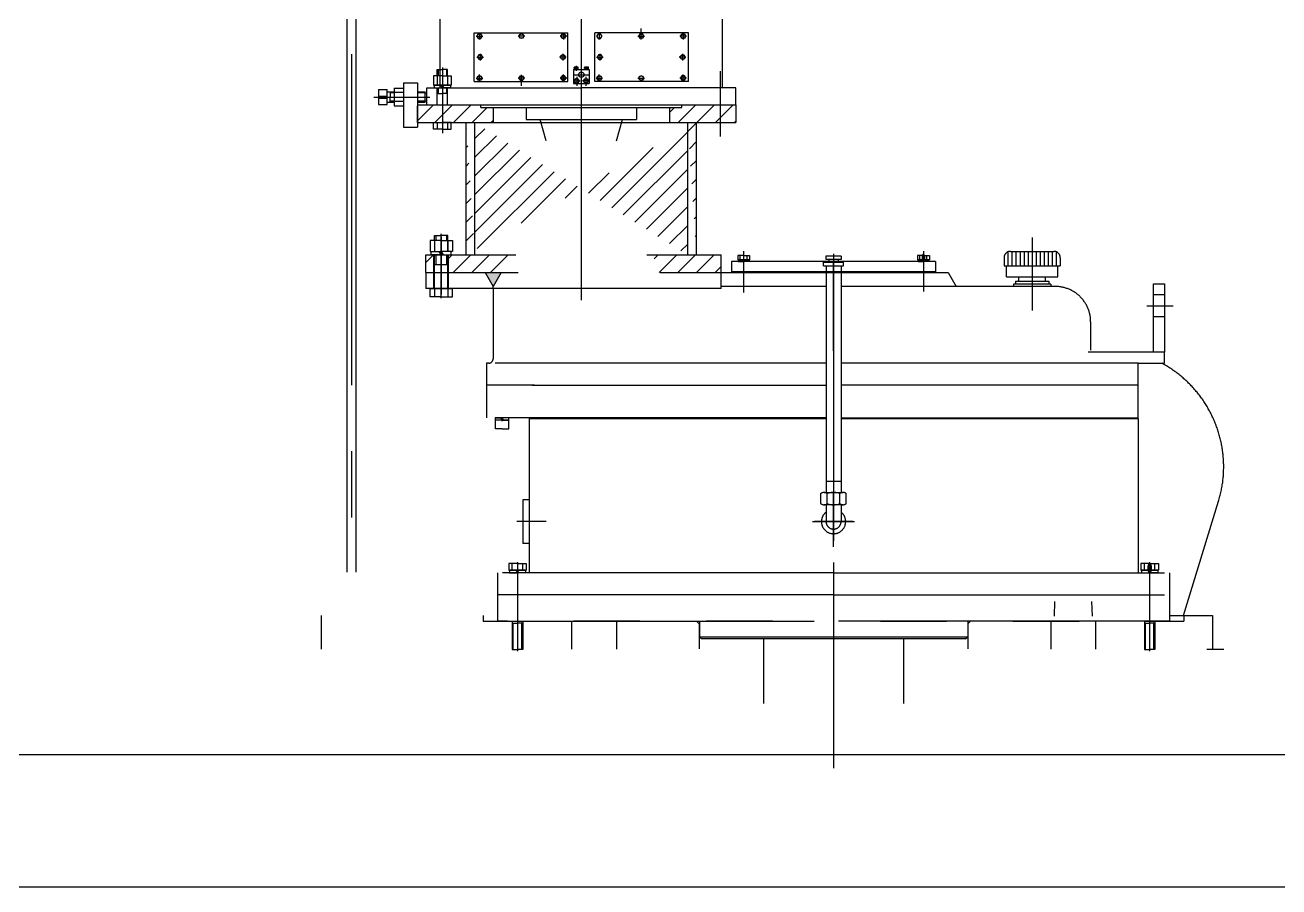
# Model space of a CAD drawing. Header units: millimetres. Extents: x 0 to 25200, y 0 to 17820.
# Drawn here: x 7315 to 10156, y 0 to 1954 of the extents above; entities that cross this region are included whole.
import ezdxf
from ezdxf.enums import TextEntityAlignment as Align

# ---------------------------------------------------------------- set-up
doc = ezdxf.new("R2010")
doc.units = ezdxf.units.MM
doc.header["$LTSCALE"] = 600
doc.linetypes.add('G', pattern=[2, 1.25, -0.25, 0.25, -0.25])
doc.linetypes.add('K', pattern=[2.5, 1.25, -0.25, 0.25, -0.25, 0.25, -0.25])
for name, color, linetype in [('01', 7, 'Continuous'), ('02', 1, 'Continuous'), ('05', 4, 'G'), ('07', 6, 'K')]:
    doc.layers.add(name, color=color, linetype=linetype)
doc.styles.get("Standard").update_dxf_attribs({"font": 'isocp', "width": 0.707, "bigfont": 'intecad.shx'})

# ---------------------------------------------------------------- blocks, each defined once
blk = doc.blocks.new('*U540')
at = {"layer": '01'}
for p, q in [((-18.3, 6), (-18.3, 0)), ((0, 6), (-18.3, 6)), ((-18.3, 0), (0, 0)), ((0, 0), (-3.5, 6)), ((0, 6), (3.5, 0)), ((0, 6), (18.3, 6)), ((18.3, 0), (0, 0)), ((18.3, 6), (18.3, 0))]:
    blk.add_line(p, q, dxfattribs=at)
at = {"layer": '05'}
blk.add_line((0, 8.1), (0, -2.1), dxfattribs=at)
blk = doc.blocks.new('*U542')
at = {"layer": '01'}
for p, q in [((-25.6, 0), (-25.6, 25.4)), ((-25.6, 25.4), (0, 25.4)), ((-25.6, 15), (0, 15)), ((0, 25.4), (0, 0)), ((0, -25.4), (0, 0)), ((-25.6, 0), (-25.6, -25.4)), ((-25.6, -15), (0, -15)), ((-25.6, -25.4), (0, -25.4))]:
    blk.add_line(p, q, dxfattribs=at)
at = {"layer": '05'}
blk.add_line((-26.7, 0), (1.1, 0), dxfattribs=at)
blk = doc.blocks.new('*U541')
at = {"layer": '01'}
for p, q in [((-22.8, 7.5), (-22.8, 0)), ((0, 7.5), (-22.8, 7.5)), ((-22.8, 0), (0, 0)), ((0, 0), (-4.3, 7.5)), ((0, 7.5), (4.3, 0)), ((0, 7.5), (22.8, 7.5)), ((22.8, 0), (0, 0)), ((22.8, 7.5), (22.8, 0))]:
    blk.add_line(p, q, dxfattribs=at)
at = {"layer": '05'}
blk.add_line((0, 9.6), (0, -2.1), dxfattribs=at)
blk = doc.blocks.new('*U539')
at = {"layer": '01'}
for p, q in [((-15.1, 5), (-15.1, 0)), ((0, 5), (-15.1, 5)), ((-15.1, 0), (0, 0)), ((0, 0), (-2.9, 5)), ((0, 5), (2.9, 0)), ((0, 5), (15.1, 5)), ((15.1, 0), (0, 0)), ((15.1, 5), (15.1, 0))]:
    blk.add_line(p, q, dxfattribs=at)
at = {"layer": '05'}
blk.add_line((0, 7.1), (0, -2.1), dxfattribs=at)
blk = doc.blocks.new('*U589')
at = {"layer": '01'}
blk.add_lwpolyline([(25, 5), (415, 5)], dxfattribs=at)
at = {"layer": '02'}
blk.add_lwpolyline([(0, 0), (420, 0)], dxfattribs=at)

msp = doc.modelspace()

# ---------------------------------------------------------------- hatches: boundary and pattern name
at = {"layer": '07', "linetype": 'K'}
h = msp.add_hatch(dxfattribs=at)
h.set_pattern_fill('_USER', color=6, scale=30, angle=45, style=0, pattern_type=0)
h.set_pattern_definition([(45, (6444.903, 316.128), (-21.2132, 21.2132), [])])
h.paths.add_polyline_path([(8775.448, 1766.617), (8802.948, 1766.617), (8802.948, 1772.617), (8925.448, 1772.617), (8925.448, 1732.617), (8775.448, 1732.617)])
h.paths.add_polyline_path([(8740.448, 1432.617), (8892.526, 1432.617), (8892.526, 1392.617), (8740.448, 1392.617)])
h.paths.add_polyline_path([(8274.448, 1432.617), (8410.448, 1432.617), (8410.448, 1392.617), (8274.448, 1392.617)])
h.paths.add_polyline_path([(8222.948, 1432.617), (8241.448, 1432.617), (8241.448, 1392.617), (8222.948, 1392.617)])
h.paths.add_polyline_path([(8204.448, 1772.617), (8204.448, 1732.617), (8375.448, 1732.617), (8375.448, 1766.617), (8347.948, 1766.617), (8347.948, 1772.617)])
edge = h.paths.add_edge_path()
edge.add_line((8816.448, 1432.617), (8816.448, 1732.617))
edge.add_line((8836.448, 1432.617), (8836.448, 1732.617))
edge.add_line((8314.448, 1432.617), (8314.448, 1732.617))
edge.add_line((8334.448, 1432.617), (8334.448, 1732.617))
msp.add_hatch(color=6, dxfattribs=at).paths.add_polyline_path([(8375.448, 1361.117), (8393.634, 1392.617), (8357.261, 1392.617)])

# ---------------------------------------------------------------- linework, layer by layer
at = {"layer": '01'}
for p, q in [((8044.306, 3087.6), (8044.306, 713.898)), ((8064.306, 3087.6), (8064.306, 713.898))]:
    msp.add_line(p, q, dxfattribs=at)
at = {"layer": '01', "color": 7, "linetype": 'Continuous'}
for p, q in [((8988.198, 562.117), (8988.198, 416.117)), ((9305.698, 562.117), (9305.698, 416.117))]:
    msp.add_line(p, q, dxfattribs=at)
at = {"layer": '05'}
msp.add_line((8575.448, 1329.837), (8575.448, 3220.207), dxfattribs=at)
at = {"layer": '05', "color": 4, "linetype": 'G'}
for p, q in [((8054.306, 3087.6), (8054.306, 713.898)), ((9146.948, 735.681), (9146.948, 269.161))]:
    msp.add_line(p, q, dxfattribs=at)
at = {"layer": '07', "color": 6, "linetype": 'K'}
for p, q in [((8255.359, 1811.117), (8255.359, 2413.117)), ((8895.448, 1811.117), (8895.448, 2412.997)), ((8332.7, 1936.117), (8544.79, 1936.117)), ((8332.7, 1826.117), (8332.7, 1936.117)), ((8341.814, 1933.617), (8338.927, 1928.617)), ((8347.587, 1933.617), (8341.814, 1933.617)), ((8344.609, 1935.637), (8344.609, 1920.637)), ((8350.474, 1928.617), (8347.587, 1933.617)), ((8433.926, 1928.617), (8436.813, 1933.617)), ((8436.813, 1933.617), (8442.586, 1933.617)), ((8442.586, 1933.617), (8445.473, 1928.617)), ((8528.925, 1928.617), (8531.812, 1933.617)), ((8531.812, 1933.617), (8537.585, 1933.617)), ((8534.79, 1935.637), (8534.79, 1920.637)), ((8537.585, 1933.617), (8540.472, 1928.617)), ((8544.79, 1826.117), (8544.79, 1936.117)), ((8818.196, 1936.117), (8606.106, 1936.117)), ((8606.106, 1826.117), (8606.106, 1936.117)), ((8613.31, 1933.617), (8610.424, 1928.617)), ((8619.084, 1933.617), (8613.31, 1933.617)), ((8616.106, 1935.637), (8616.106, 1920.637)), ((8621.971, 1928.617), (8619.084, 1933.617)), ((8708.309, 1933.617), (8705.422, 1928.617)), ((8714.083, 1933.617), (8708.309, 1933.617)), ((8711.196, 1921.117), (8711.196, 1946.117)), ((8716.969, 1928.617), (8714.083, 1933.617)), ((8800.421, 1928.617), (8803.308, 1933.617)), ((8803.308, 1933.617), (8809.082, 1933.617)), ((8806.286, 1935.637), (8806.286, 1920.637)), ((8809.082, 1933.617), (8811.968, 1928.617)), ((8818.196, 1826.117), (8818.196, 1936.117)), ((8337.201, 1928.617), (8352.201, 1928.617)), ((8338.927, 1928.617), (8341.814, 1923.617)), ((8341.814, 1923.617), (8347.587, 1923.617)), ((8347.587, 1923.617), (8350.474, 1928.617)), ((8447.2, 1928.617), (8432.2, 1928.617)), ((8436.813, 1923.617), (8433.926, 1928.617)), ((8445.473, 1928.617), (8442.586, 1923.617)), ((8542.198, 1928.617), (8527.198, 1928.617)), ((8531.812, 1923.617), (8528.925, 1928.617)), ((8537.585, 1923.617), (8531.812, 1923.617)), ((8540.472, 1928.617), (8537.585, 1923.617)), ((8610.424, 1928.617), (8613.31, 1923.617)), ((8613.31, 1923.617), (8619.084, 1923.617)), ((8619.084, 1923.617), (8621.971, 1928.617)), ((8703.696, 1928.617), (8718.696, 1928.617)), ((8705.422, 1928.617), (8708.309, 1923.617)), ((8714.083, 1923.617), (8716.969, 1928.617)), ((8813.695, 1928.617), (8798.695, 1928.617)), ((8803.308, 1923.617), (8800.421, 1928.617)), ((8809.082, 1923.617), (8803.308, 1923.617)), ((8811.968, 1928.617), (8809.082, 1923.617)), ((8338.47, 1881.113), (8353.47, 1881.113)), ((8343.083, 1886.113), (8340.196, 1881.113)), ((8340.196, 1881.113), (8343.083, 1876.113)), ((8348.857, 1886.113), (8343.083, 1886.113)), ((8343.083, 1876.113), (8348.857, 1876.113)), ((8345.878, 1888.133), (8345.878, 1873.133)), ((8351.743, 1881.113), (8348.857, 1886.113)), ((8348.857, 1876.113), (8351.743, 1881.113)), ((8540.929, 1881.113), (8525.929, 1881.113)), ((8530.542, 1886.113), (8536.316, 1886.113)), ((8536.316, 1876.113), (8530.542, 1876.113)), ((8533.521, 1888.133), (8533.521, 1873.133)), ((8536.316, 1886.113), (8539.203, 1881.113)), ((8539.203, 1881.113), (8536.316, 1876.113)), ((8609.966, 1881.113), (8624.966, 1881.113)), ((8614.58, 1886.113), (8611.693, 1881.113)), ((8611.693, 1881.113), (8614.58, 1876.113)), ((8620.353, 1886.113), (8614.58, 1886.113)), ((8614.58, 1876.113), (8620.353, 1876.113)), ((8617.375, 1888.133), (8617.375, 1873.133)), ((8623.24, 1881.113), (8620.353, 1886.113)), ((8620.353, 1876.113), (8623.24, 1881.113)), ((8812.426, 1881.113), (8797.426, 1881.113)), ((8802.039, 1886.113), (8807.812, 1886.113)), ((8807.812, 1876.113), (8802.039, 1876.113)), ((8805.017, 1888.133), (8805.017, 1873.133)), ((8807.812, 1886.113), (8810.699, 1881.113)), ((8810.699, 1881.113), (8807.812, 1876.113)), ((8248.448, 1852.617), (8260.448, 1852.617)), ((8248.448, 1838.617), (8248.448, 1852.617)), ((8250.848, 1852.617), (8250.848, 1838.617)), ((8260.448, 1857.371), (8260.448, 1708.837)), ((8272.448, 1852.617), (8260.448, 1852.617)), ((8270.048, 1852.617), (8270.048, 1838.617)), ((8272.448, 1838.617), (8272.448, 1852.617)), ((8557.948, 1853.117), (8557.948, 1821.117)), ((8557.948, 1853.117), (8592.948, 1853.117)), ((8559.303, 1854.917), (8559.303, 1857.797)), ((8559.303, 1854.917), (8563.698, 1854.917)), ((8560.248, 1854.917), (8560.248, 1854.417)), ((8567.148, 1854.417), (8560.248, 1854.417)), ((8560.402, 1858.417), (8563.698, 1858.417)), ((8560.498, 1854.417), (8560.498, 1853.117)), ((8566.898, 1854.417), (8560.498, 1854.417)), ((8560.498, 1853.117), (8566.898, 1853.117)), ((8561.5, 1854.917), (8561.5, 1857.797)), ((8563.698, 1853.117), (8563.035, 1854.417)), ((8563.698, 1861.138), (8563.698, 1850.264)), ((8566.994, 1858.417), (8563.698, 1858.417)), ((8568.093, 1854.917), (8563.698, 1854.917)), ((8563.698, 1854.417), (8564.361, 1853.117)), ((8565.895, 1854.917), (8565.895, 1857.797)), ((8566.898, 1853.117), (8566.898, 1854.417)), ((8567.148, 1854.917), (8567.148, 1854.417)), ((8568.093, 1854.917), (8568.093, 1857.797)), ((8582.803, 1854.917), (8582.803, 1857.797)), ((8582.803, 1854.917), (8587.198, 1854.917)), ((8583.748, 1854.917), (8583.748, 1854.417)), ((8583.748, 1854.417), (8590.648, 1854.417)), ((8583.902, 1858.417), (8587.198, 1858.417)), ((8583.998, 1854.417), (8583.998, 1853.117)), ((8590.398, 1854.417), (8583.998, 1854.417)), ((8583.998, 1853.117), (8590.398, 1853.117)), ((8585, 1854.917), (8585, 1857.797)), ((8587.198, 1853.117), (8586.535, 1854.417)), ((8587.198, 1860.068), (8587.198, 1852.017)), ((8590.494, 1858.417), (8587.198, 1858.417)), ((8591.593, 1854.917), (8587.198, 1854.917)), ((8587.198, 1854.417), (8587.861, 1853.117)), ((8589.395, 1854.917), (8589.395, 1857.797)), ((8590.398, 1853.117), (8590.398, 1854.417)), ((8590.648, 1854.917), (8590.648, 1854.417)), ((8591.593, 1854.917), (8591.593, 1857.797)), ((8592.948, 1853.117), (8592.948, 1821.117)), ((8890.448, 1701.066), (8890.448, 1849.193)), ((8172.448, 1822.617), (8172.448, 1722.617)), ((8172.448, 1822.617), (8204.448, 1822.617)), ((8204.448, 1822.617), (8204.448, 1722.617)), ((8260.448, 1838.617), (8240.673, 1838.617)), ((8240.673, 1838.617), (8240.673, 1817.117)), ((8248.448, 1838.617), (8248.448, 1817.117)), ((8260.448, 1838.617), (8280.223, 1838.617)), ((8272.448, 1838.617), (8272.448, 1817.117)), ((8280.223, 1838.617), (8280.223, 1817.117)), ((8332.7, 1826.117), (8544.79, 1826.117)), ((8337.201, 1833.609), (8352.201, 1833.609)), ((8338.927, 1833.609), (8341.814, 1838.609)), ((8341.814, 1828.609), (8338.927, 1833.609)), ((8341.814, 1838.609), (8347.587, 1838.609)), ((8347.587, 1828.609), (8341.814, 1828.609)), ((8344.609, 1826.589), (8344.609, 1841.589)), ((8347.587, 1838.609), (8350.474, 1833.609)), ((8350.474, 1833.609), (8347.587, 1828.609)), ((8447.2, 1833.609), (8432.2, 1833.609)), ((8436.813, 1838.609), (8433.926, 1833.609)), ((8433.926, 1833.609), (8436.813, 1828.609)), ((8436.813, 1828.609), (8442.586, 1828.609)), ((8439.7, 1816.117), (8439.7, 1841.117)), ((8445.473, 1833.609), (8442.586, 1838.609)), ((8442.586, 1828.609), (8445.473, 1833.609)), ((8542.198, 1833.609), (8527.198, 1833.609)), ((8531.812, 1838.609), (8528.925, 1833.609)), ((8528.925, 1833.609), (8531.812, 1828.609)), ((8537.585, 1838.609), (8531.812, 1838.609)), ((8531.812, 1828.609), (8537.585, 1828.609)), ((8534.79, 1826.589), (8534.79, 1841.589)), ((8540.472, 1833.609), (8537.585, 1838.609)), ((8537.585, 1828.609), (8540.472, 1833.609)), ((8557.448, 1827.117), (8572.836, 1827.117)), ((8557.948, 1841.117), (8569.448, 1841.117)), ((8557.948, 1821.117), (8592.948, 1821.117)), ((8562.061, 1832.117), (8559.174, 1827.117)), ((8562.061, 1822.117), (8559.174, 1827.117)), ((8567.835, 1832.117), (8562.061, 1832.117)), ((8567.835, 1822.117), (8562.061, 1822.117)), ((8562.061, 1821.117), (8567.835, 1821.117)), ((8564.948, 1836.117), (8564.948, 1816.117)), ((8567.762, 1841.117), (8582.954, 1841.117)), ((8570.721, 1827.117), (8567.835, 1832.117)), ((8570.721, 1827.117), (8567.835, 1822.117)), ((8593.448, 1827.117), (8578.059, 1827.117)), ((8580.174, 1827.117), (8583.061, 1832.117)), ((8580.174, 1827.117), (8583.061, 1822.117)), ((8581.448, 1841.117), (8592.948, 1841.117)), ((8583.061, 1832.117), (8588.835, 1832.117)), ((8583.061, 1822.117), (8588.835, 1822.117)), ((8588.835, 1821.117), (8583.061, 1821.117)), ((8585.948, 1836.117), (8585.948, 1816.117)), ((8588.835, 1832.117), (8591.721, 1827.117)), ((8588.835, 1822.117), (8591.721, 1827.117)), ((8818.196, 1826.117), (8606.106, 1826.117)), ((8608.697, 1833.609), (8623.697, 1833.609)), ((8610.424, 1833.609), (8613.31, 1838.609)), ((8613.31, 1828.609), (8610.424, 1833.609)), ((8613.31, 1838.609), (8619.084, 1838.609)), ((8619.084, 1828.609), (8613.31, 1828.609)), ((8616.106, 1826.589), (8616.106, 1841.589)), ((8619.084, 1838.609), (8621.971, 1833.609)), ((8621.971, 1833.609), (8619.084, 1828.609)), ((8703.696, 1833.609), (8718.696, 1833.609)), ((8705.422, 1833.609), (8708.309, 1838.609)), ((8708.309, 1828.609), (8705.422, 1833.609)), ((8714.083, 1828.609), (8708.309, 1828.609)), ((8714.083, 1838.609), (8716.969, 1833.609)), ((8716.969, 1833.609), (8714.083, 1828.609)), ((8813.695, 1833.609), (8798.695, 1833.609)), ((8803.308, 1838.609), (8800.421, 1833.609)), ((8800.421, 1833.609), (8803.308, 1828.609)), ((8809.082, 1838.609), (8803.308, 1838.609)), ((8803.308, 1828.609), (8809.082, 1828.609)), ((8806.286, 1826.589), (8806.286, 1841.589)), ((8811.968, 1833.609), (8809.082, 1838.609)), ((8809.082, 1828.609), (8811.968, 1833.609)), ((8105.581, 1790.617), (8232.064, 1790.617)), ((8115.448, 1807.617), (8115.448, 1773.617)), ((8115.448, 1807.617), (8135.448, 1807.617)), ((8115.448, 1792.857), (8135.448, 1792.857)), ((8135.448, 1773.617), (8135.448, 1807.617)), ((8135.448, 1802.617), (8150.948, 1802.617)), ((8142.448, 1802.617), (8142.448, 1790.617)), ((8150.948, 1800.217), (8142.448, 1800.217)), ((8142.448, 1778.617), (8142.448, 1790.617)), ((8150.948, 1810.392), (8150.948, 1770.842)), ((8150.948, 1810.392), (8172.448, 1810.392)), ((8172.448, 1800.504), (8150.948, 1800.504)), ((8204.448, 1802.617), (8221.448, 1802.617)), ((8221.448, 1800.217), (8204.448, 1800.217)), ((8221.448, 1778.617), (8221.448, 1802.617)), ((8221.448, 1799.617), (8225.448, 1799.617)), ((8225.448, 1772.617), (8225.448, 1811.117)), ((8225.448, 1772.617), (8225.448, 1811.117)), ((8225.448, 1811.117), (8575.448, 1811.117)), ((8225.448, 1811.117), (8225.448, 1811.117)), ((8225.448, 1811.117), (8225.448, 1811.117)), ((8225.448, 1781.617), (8225.448, 1799.617)), ((8240.673, 1817.117), (8260.448, 1817.117)), ((8242.198, 1817.117), (8242.198, 1811.117)), ((8260.448, 1817.117), (8242.198, 1817.117)), ((8242.198, 1811.117), (8260.448, 1811.117)), ((8248.448, 1772.617), (8248.448, 1811.117)), ((8248.448, 1798.617), (8260.448, 1798.617)), ((8250.848, 1811.117), (8250.848, 1798.617)), ((8260.448, 1811.117), (8256.984, 1817.117)), ((8280.223, 1817.117), (8260.448, 1817.117)), ((8260.448, 1817.117), (8263.912, 1811.117)), ((8260.448, 1817.117), (8278.698, 1817.117)), ((8278.698, 1811.117), (8260.448, 1811.117)), ((8272.448, 1798.617), (8260.448, 1798.617)), ((8270.048, 1811.117), (8270.048, 1798.617)), ((8272.448, 1772.617), (8272.448, 1811.117)), ((8278.698, 1817.117), (8278.698, 1811.117)), ((8925.448, 1811.117), (8575.448, 1811.117)), ((8925.448, 1772.617), (8925.448, 1811.117)), ((8115.448, 1788.377), (8135.448, 1788.377)), ((8115.448, 1773.617), (8135.448, 1773.617)), ((8135.448, 1778.617), (8150.948, 1778.617)), ((8150.948, 1781.017), (8142.448, 1781.017)), ((8172.448, 1780.729), (8150.948, 1780.729)), ((8150.948, 1770.842), (8172.448, 1770.842)), ((8221.448, 1781.017), (8204.448, 1781.017)), ((8204.448, 1778.617), (8221.448, 1778.617)), ((8204.448, 1772.617), (8575.448, 1772.617)), ((8204.448, 1732.617), (8204.448, 1770.617)), ((8221.448, 1781.617), (8225.448, 1781.617)), ((8347.948, 1766.617), (8347.948, 1772.617)), ((8347.948, 1766.617), (8802.948, 1766.617)), ((8375.448, 1766.617), (8375.448, 1732.617)), ((8450.448, 1766.617), (8450.448, 1739.376)), ((8575.448, 1772.617), (8925.448, 1772.617)), ((8700.448, 1766.617), (8700.448, 1739.376)), ((8775.448, 1766.617), (8775.448, 1732.617)), ((8802.948, 1766.617), (8802.948, 1772.617)), ((8925.448, 1772.617), (8925.448, 1732.617)), ((8450.448, 1739.376), (8700.448, 1739.376)), ((8495.448, 1691.617), (8482.448, 1739.376)), ((8655.448, 1691.617), (8668.448, 1739.376)), ((8172.448, 1722.617), (8204.448, 1722.617)), ((8204.448, 1732.617), (8925.448, 1732.617)), ((8240.673, 1732.617), (8260.448, 1732.617)), ((8240.673, 1717.617), (8240.673, 1732.617)), ((8260.448, 1717.617), (8240.673, 1717.617)), ((8248.448, 1732.617), (8248.448, 1717.617)), ((8280.223, 1732.617), (8260.448, 1732.617)), ((8260.448, 1717.617), (8280.223, 1717.617)), ((8272.448, 1732.617), (8272.448, 1717.617)), ((8280.223, 1717.617), (8280.223, 1732.617)), ((8314.448, 1432.617), (8314.448, 1732.617)), ((8334.448, 1432.617), (8334.448, 1732.617)), ((8816.448, 1432.617), (8816.448, 1732.617)), ((8836.448, 1432.617), (8836.448, 1732.617)), ((8257.948, 1334.852), (8257.948, 1480.166)), ((8242.948, 1465.717), (8242.948, 1476.617)), ((8242.948, 1476.617), (8257.948, 1476.617)), ((8245.948, 1476.617), (8245.948, 1465.717)), ((8272.948, 1476.617), (8257.948, 1476.617)), ((8257.948, 1473.291), (8257.948, 1342.633)), ((8269.948, 1476.617), (8269.948, 1465.717)), ((8272.948, 1440.117), (8272.948, 1476.617)), ((9596.948, 1472.206), (9596.948, 1307.049)), ((8222.948, 1432.617), (8427.073, 1432.617)), ((8222.948, 1392.617), (8222.948, 1432.617)), ((8241.448, 1392.617), (8241.448, 1432.617)), ((8242.948, 1392.617), (8242.948, 1432.617)), ((8245.948, 1432.617), (8245.948, 1410.617)), ((8269.948, 1432.617), (8269.948, 1410.617)), ((8272.948, 1392.617), (8272.948, 1432.617)), ((8274.448, 1392.617), (8274.448, 1432.617)), ((8723.823, 1432.617), (8892.526, 1432.617)), ((8892.526, 1392.617), (8892.526, 1432.617)), ((8929.86, 1431.717), (8929.86, 1421.717)), ((8943.235, 1431.717), (8929.86, 1431.717)), ((8929.86, 1421.717), (8943.235, 1421.717)), ((8943.235, 1421.717), (8931.035, 1421.717)), ((8931.035, 1421.717), (8931.035, 1417.617)), ((8935.235, 1421.717), (8935.235, 1431.717)), ((8943.235, 1421.717), (8940.868, 1417.617)), ((8943.235, 1440.839), (8943.235, 1347.294)), ((8943.235, 1431.717), (8956.61, 1431.717)), ((8943.235, 1423.813), (8943.235, 1415.521)), ((8943.235, 1421.717), (8955.435, 1421.717)), ((8956.61, 1421.717), (8943.235, 1421.717)), ((8943.235, 1417.617), (8945.602, 1421.717)), ((8951.235, 1421.717), (8951.235, 1431.717)), ((8955.435, 1421.717), (8955.435, 1417.617)), ((8956.61, 1431.717), (8956.61, 1421.717)), ((9164.303, 1430.117), (9129.592, 1430.117)), ((9129.592, 1430.117), (9129.592, 1422.117)), ((9164.303, 1422.117), (9129.592, 1422.117)), ((9136.442, 1422.117), (9136.442, 1416.117)), ((9146.948, 1435.146), (9146.948, 823.983)), ((9157.454, 1422.117), (9157.454, 1416.117)), ((9164.303, 1430.117), (9164.303, 1422.117)), ((9337.285, 1431.717), (9337.285, 1421.717)), ((9350.66, 1431.717), (9337.285, 1431.717)), ((9337.285, 1421.717), (9350.66, 1421.717)), ((9350.66, 1421.717), (9338.46, 1421.717)), ((9338.46, 1421.717), (9338.46, 1417.617)), ((9342.66, 1421.717), (9342.66, 1431.717)), ((9350.66, 1417.617), (9348.293, 1421.717)), ((9350.66, 1441.156), (9350.66, 1350.083)), ((9350.66, 1431.717), (9364.035, 1431.717)), ((9350.66, 1428.899), (9350.66, 1374.984)), ((9350.66, 1423.813), (9350.66, 1415.521)), ((9350.66, 1422.97), (9350.66, 1369.502)), ((9350.66, 1421.717), (9362.86, 1421.717)), ((9364.035, 1421.717), (9350.66, 1421.717)), ((9350.66, 1421.717), (9353.027, 1417.617)), ((9358.66, 1421.717), (9358.66, 1431.717)), ((9362.86, 1421.717), (9362.86, 1417.617)), ((9364.035, 1431.717), (9364.035, 1421.717)), ((9533.228, 1426.317), (9533.228, 1407.597)), ((9541.982, 1439.564), (9541.982, 1407.597)), ((9547.628, 1440.717), (9646.268, 1440.717)), ((9551.143, 1440.717), (9551.143, 1407.597)), ((9560.304, 1440.717), (9560.304, 1407.597)), ((9569.465, 1440.717), (9569.465, 1407.597)), ((9578.626, 1440.717), (9578.626, 1407.597)), ((9587.787, 1440.717), (9587.787, 1407.597)), ((9605.702, 1440.717), (9605.702, 1407.597)), ((9614.863, 1440.717), (9614.863, 1407.597)), ((9624.024, 1440.717), (9624.024, 1407.597)), ((9633.185, 1440.717), (9633.185, 1407.597)), ((9642.346, 1440.717), (9642.346, 1407.597)), ((9651.507, 1439.73), (9651.507, 1407.597)), ((9660.668, 1426.317), (9660.668, 1407.597)), ((8222.948, 1392.617), (8432.448, 1392.617)), ((8222.948, 1392.617), (8222.948, 1356.617)), ((8241.448, 1356.617), (8241.448, 1392.617)), ((8241.448, 1356.617), (8241.448, 1392.617)), ((8242.948, 1410.617), (8272.948, 1410.617)), ((8242.948, 1356.617), (8242.948, 1392.617)), ((8272.948, 1356.617), (8272.948, 1392.617)), ((8274.448, 1356.617), (8274.448, 1392.617)), ((8274.448, 1356.617), (8274.448, 1392.617)), ((8357.261, 1392.617), (8375.448, 1361.117)), ((8393.634, 1392.617), (8375.448, 1361.117)), ((8753.851, 1392.617), (9146.948, 1392.617)), ((8892.526, 1356.617), (8892.526, 1392.617)), ((9378.16, 1417.617), (8915.735, 1417.617)), ((8915.735, 1417.617), (8915.735, 1392.617)), ((9378.16, 1394.117), (8915.735, 1394.117)), ((8931.035, 1417.617), (8943.235, 1417.617)), ((8955.435, 1417.617), (8943.235, 1417.617)), ((9124.448, 1416.117), (9169.448, 1416.117)), ((9124.448, 1408.117), (9124.448, 1416.117)), ((9124.448, 1408.117), (9169.448, 1408.117)), ((9129.948, 1408.117), (9129.948, 894.117)), ((9129.948, 1408.117), (9163.948, 1408.117)), ((9146.948, 1215.269), (9146.948, 1419.174)), ((9146.948, 1392.617), (9406.948, 1392.617)), ((9163.948, 1408.117), (9163.948, 894.117)), ((9169.448, 1408.117), (9169.448, 1416.117)), ((9338.46, 1417.617), (9350.66, 1417.617)), ((9362.86, 1417.617), (9350.66, 1417.617)), ((9378.16, 1417.617), (9378.16, 1392.617)), ((9406.948, 1392.617), (9425.134, 1361.117)), ((9406.948, 1392.617), (9406.948, 1392.617)), ((9533.228, 1407.597), (9660.668, 1407.597)), ((9538.628, 1383.117), (9538.628, 1407.597)), ((9655.268, 1383.117), (9655.268, 1407.597)), ((9538.628, 1383.117), (9655.268, 1383.117)), ((9554.448, 1366.117), (9554.448, 1361.117)), ((9639.448, 1366.117), (9554.448, 1366.117)), ((9559.448, 1373.117), (9559.448, 1366.117)), ((9559.448, 1373.117), (9634.448, 1373.117)), ((9634.448, 1366.117), (9559.448, 1366.117)), ((9566.948, 1373.117), (9566.948, 1383.117)), ((9626.948, 1373.117), (9626.948, 1383.117)), ((9634.448, 1373.117), (9634.448, 1366.117)), ((9639.448, 1366.117), (9639.448, 1361.117)), ((9871.948, 1367.117), (9896.948, 1367.117)), ((9871.948, 1212.117), (9871.948, 1366.895)), ((9896.948, 1367.117), (9896.948, 1212.117)), ((8892.526, 1356.617), (8222.948, 1356.617)), ((8232.523, 1356.617), (8283.373, 1356.617)), ((8232.523, 1337.917), (8232.523, 1356.617)), ((8232.523, 1356.617), (8257.948, 1356.617)), ((8257.948, 1337.917), (8232.523, 1337.917)), ((8242.948, 1356.617), (8242.948, 1337.917)), ((8283.373, 1356.617), (8257.948, 1356.617)), ((8257.948, 1337.917), (8283.373, 1337.917)), ((8272.948, 1356.617), (8272.948, 1337.917)), ((8283.373, 1337.917), (8283.373, 1356.617)), ((8375.448, 1356.617), (8375.448, 1361.117)), ((8375.448, 1356.617), (8375.448, 1197.117)), ((9129.948, 1361.117), (8892.526, 1361.117)), ((9649.848, 1361.117), (9163.948, 1361.117)), ((9896.948, 1342.117), (9871.948, 1342.117)), ((9857.059, 1317.117), (9916.855, 1317.117)), ((9729.448, 1281.117), (9729.448, 1217.117)), ((9896.948, 1292.117), (9871.948, 1292.117)), ((9146.948, 1211.109), (9146.948, 1035.067)), ((9896.948, 1212.117), (9723.814, 1212.117)), ((9896.948, 1187.117), (9896.948, 1212.117)), ((9129.948, 1187.117), (8360.448, 1187.117)), ((8365.448, 1187.117), (8360.448, 1187.117)), ((8360.448, 1187.117), (8360.448, 1063.117)), ((9146.948, 1182.046), (9146.948, 1062.117)), ((9836.948, 1187.117), (9163.948, 1187.117)), ((9836.948, 1187.117), (9896.948, 1187.117)), ((9836.948, 1063.117), (9836.948, 1187.117)), ((8469.085, 1137.617), (8360.448, 1137.617)), ((8463.722, 1137.617), (9129.948, 1137.617)), ((9836.948, 1137.617), (9163.948, 1137.617)), ((9129.948, 1063.117), (8360.448, 1063.117)), ((8380.77, 1038.117), (8380.77, 1058.117)), ((8410.77, 1058.117), (8395.77, 1058.117)), ((8410.77, 1038.117), (8410.77, 1058.117)), ((8456.948, 1062.117), (8456.948, 712.117)), ((8456.948, 1062.117), (8456.948, 712.117)), ((8456.948, 1062.117), (9129.948, 1062.117)), ((8456.948, 1062.117), (8476.323, 1062.117)), ((8476.323, 1063.117), (8476.323, 1062.117)), ((8476.323, 1063.117), (8476.323, 1062.117)), ((9163.948, 1063.117), (9836.948, 1063.117)), ((9163.948, 1062.117), (9836.948, 1062.117)), ((9817.573, 1063.117), (9817.573, 1062.117)), ((9817.573, 1063.117), (9817.573, 1062.117)), ((9836.948, 1062.117), (9817.573, 1062.117)), ((9836.948, 1062.117), (9836.948, 712.117)), ((9836.948, 1062.117), (9836.948, 712.117)), ((8395.77, 1038.117), (8380.77, 1038.117)), ((8395.77, 1038.117), (8410.77, 1038.117)), ((9129.948, 920.117), (9163.948, 920.117)), ((9118.08, 868.804), (9118.08, 891.66)), ((9125.398, 894.117), (9168.497, 894.117)), ((9132.514, 868.638), (9132.514, 891.827)), ((9146.948, 771.299), (9146.948, 893.604)), ((9161.382, 868.638), (9161.382, 891.827)), ((9175.815, 868.804), (9175.815, 891.66)), ((8456.948, 877.378), (8442.501, 877.378)), ((8442.501, 877.378), (8442.501, 778.491)), ((9168.497, 866.348), (9125.398, 866.348)), ((9129.948, 866.348), (9129.948, 828.117)), ((9146.948, 871.534), (9146.948, 784.7)), ((9163.948, 866.348), (9163.948, 828.117)), ((9940.174, 615.117), (10019.297, 874.106)), ((8495.758, 828.117), (8429.457, 828.117)), ((9098.993, 828.117), (9194.537, 828.117)), ((9190.365, 828.117), (9103.531, 828.117)), ((8456.948, 778.491), (8442.501, 778.491)), ((9146.948, 712.117), (8385.598, 712.117)), ((8385.598, 712.117), (8385.598, 662.117)), ((8385.598, 712.117), (8385.598, 602.117)), ((8430.668, 733.117), (8410.893, 733.117)), ((8410.893, 733.117), (8410.893, 718.117)), ((8410.893, 718.117), (8430.668, 718.117)), ((8418.668, 718.117), (8418.668, 733.117)), ((8430.668, 736.182), (8430.668, 534.568)), ((8430.668, 733.117), (8450.443, 733.117)), ((8450.443, 718.117), (8430.668, 718.117)), ((8442.668, 718.117), (8442.668, 733.117)), ((8450.443, 733.117), (8450.443, 718.117)), ((9146.948, 712.117), (9908.298, 712.117)), ((9863.228, 733.117), (9843.453, 733.117)), ((9843.453, 733.117), (9843.453, 718.117)), ((9843.453, 718.117), (9863.228, 718.117)), ((9851.228, 718.117), (9851.228, 733.117)), ((9863.228, 736.182), (9863.228, 534.568)), ((9863.228, 733.117), (9883.003, 733.117)), ((9883.003, 718.117), (9863.228, 718.117)), ((9875.228, 718.117), (9875.228, 733.117)), ((9883.003, 733.117), (9883.003, 718.117)), ((9908.298, 712.117), (9908.298, 602.117)), ((9146.948, 662.117), (8385.598, 662.117)), ((8467.573, 662.117), (8386.948, 662.117)), ((9146.948, 662.117), (9908.298, 662.117)), ((9647.927, 647.073), (9646.897, 614.117)), ((9731.568, 647.073), (9732.598, 614.117)), ((7985.948, 615.117), (7985.948, 539.117)), ((8353.198, 615.117), (8353.198, 602.117)), ((8353.198, 602.117), (9940.698, 602.117)), ((9908.298, 602.117), (8385.598, 602.117)), ((8418.668, 602.117), (8418.668, 538.117)), ((8418.668, 598.117), (8430.668, 598.117)), ((8421.068, 538.117), (8421.068, 598.117)), ((8442.668, 598.117), (8430.668, 598.117)), ((8440.268, 538.117), (8440.268, 598.117)), ((8442.668, 602.117), (8442.668, 538.117)), ((8553.348, 602.117), (8553.348, 539.117)), ((8654.948, 602.117), (8654.948, 539.117)), ((8836.448, 602.117), (8842.448, 596.117)), ((8842.848, 602.117), (8842.848, 567.117)), ((8842.848, 602.117), (8842.848, 567.117)), ((9451.048, 602.117), (9451.048, 567.117)), ((9457.448, 602.117), (9451.448, 596.117)), ((9638.948, 602.117), (9638.948, 539.117)), ((9740.548, 602.117), (9740.548, 539.117)), ((9851.228, 602.117), (9851.228, 538.117)), ((9851.228, 598.117), (9863.228, 598.117)), ((9853.628, 538.117), (9853.628, 598.117)), ((9875.228, 598.117), (9863.228, 598.117)), ((9872.828, 538.117), (9872.828, 598.117)), ((9875.228, 602.117), (9875.228, 538.117)), ((9908.298, 615.117), (10005.948, 615.117)), ((9940.698, 615.117), (9940.698, 602.117)), ((10005.948, 615.117), (10005.948, 539.117)), ((8842.448, 596.117), (8842.848, 596.117)), ((8842.448, 596.117), (8842.448, 539.617)), ((9451.048, 596.117), (9451.448, 596.117)), ((9451.448, 596.117), (9451.448, 539.617)), ((8842.848, 567.117), (9451.048, 567.117)), ((8847.848, 562.117), (8842.848, 567.117)), ((8847.848, 562.117), (8842.848, 567.117)), ((9446.048, 562.117), (8847.848, 562.117)), ((9446.048, 562.117), (8847.848, 562.117)), ((9446.048, 562.117), (9451.048, 567.117)), ((8418.668, 538.117), (8430.668, 538.117)), ((8442.668, 538.117), (8430.668, 538.117)), ((9851.228, 538.117), (9863.228, 538.117)), ((9875.228, 538.117), (9863.228, 538.117)), ((9992.948, 539.117), (10030.948, 539.117))]:
    msp.add_line(p, q, dxfattribs=at)
for centre, radius in [((8344.701, 1928.617), 5), ((8439.7, 1928.617), 5), ((8534.698, 1928.617), 5), ((8616.197, 1928.617), 5), ((8711.196, 1928.617), 5), ((8806.195, 1928.617), 5), ((8345.97, 1881.113), 5), ((8533.429, 1881.113), 5), ((8617.466, 1881.113), 5), ((8804.926, 1881.113), 5), ((8575.448, 1841.117), 6), ((8344.701, 1833.609), 5), ((8439.7, 1833.609), 5), ((8534.698, 1833.609), 5), ((8564.948, 1827.117), 5), ((8585.948, 1827.117), 5), ((8616.197, 1833.609), 5), ((8711.196, 1833.609), 5), ((8806.195, 1833.609), 5)]:
    msp.add_circle(centre, radius, dxfattribs=at)
for centre, radius, start, end in [((8560.402, 1857.133), 1.284, 31.124486, 148.875515), ((8563.698, 1854.213), 4.204, 58.485074, 121.514926), ((8566.994, 1857.133), 1.284, 31.124486, 148.875515), ((8583.902, 1857.133), 1.284, 31.124485, 148.875514), ((8587.198, 1854.213), 4.204, 58.485074, 121.514926), ((8590.494, 1857.133), 1.284, 31.124485, 148.875514), ((9547.628, 1426.317), 14.4, 90, 180), ((9646.268, 1426.317), 14.4, 0, 90), ((9649.448, 1281.117), 80, 0, 90), ((8365.448, 1197.117), 10, 270, 0), ((9763.948, 952.117), 267, 343.011692, 61.660441), ((9125.41, 881.954), 12.163, 54.263742, 127.058818), ((9146.948, 847.486), 46.63, 71.9687, 108.0313), ((9168.485, 881.954), 12.163, 52.941182, 125.736258), ((9125.41, 878.511), 12.163, 232.941182, 305.736258), ((9146.948, 912.978), 46.63, 251.9687, 288.0313), ((9168.485, 878.511), 12.163, 234.263742, 307.058818), ((9146.948, 828.117), 27.5, 128.183482, 51.816518), ((9146.948, 828.117), 17, 180, 0)]:
    msp.add_arc(centre, radius, start, end, dxfattribs=at)
for p in [(8563.698, 1854.417), (8587.198, 1854.417), (8587.198, 1853.117), (8564.948, 1827.117), (8564.948, 1827.117), (8585.948, 1827.117), (8585.948, 1827.117)]:
    msp.add_point(p, dxfattribs=at)

# ---------------------------------------------------------------- block references
at = {"layer": '01', "xscale": 60, "yscale": 60, "zscale": 60}
msp.add_blockref('*U589', (0, 0), dxfattribs=at)
at = {"layer": '07', "color": 6, "linetype": 'K'}
for name, p, rotation in [('*U542', (8257.948, 1440.117), 270), ('*U541', (8257.948, 1440.117), 180), ('*U539', (8395.77, 1063.117), 180), ('*U539', (8395.77, 1063.117), 180)]:
    msp.add_blockref(name, p, dxfattribs=dict(at, rotation=rotation))
at = {"layer": '07', "color": 6, "linetype": 'K', "xscale": -1}
msp.add_blockref('*U540', (8430.668, 712.117), dxfattribs=at)
at = {"layer": '07', "color": 6, "linetype": 'K'}
msp.add_blockref('*U540', (9863.228, 712.117), dxfattribs=at)

# ---------------------------------------------------------------- texts
at = {"layer": '07', "color": 6, "linetype": 'K', "width": 0.605172}
for height, p, p2 in [(16, (9345.86, 1415.813), (9355.46, 1415.813)), (20, (9857.228, 710.213), (9869.228, 710.213))]:
    msp.add_text('●', height=height, dxfattribs=at).set_placement(p, p2, align=Align.FIT)

doc.saveas('drawing.dxf')
